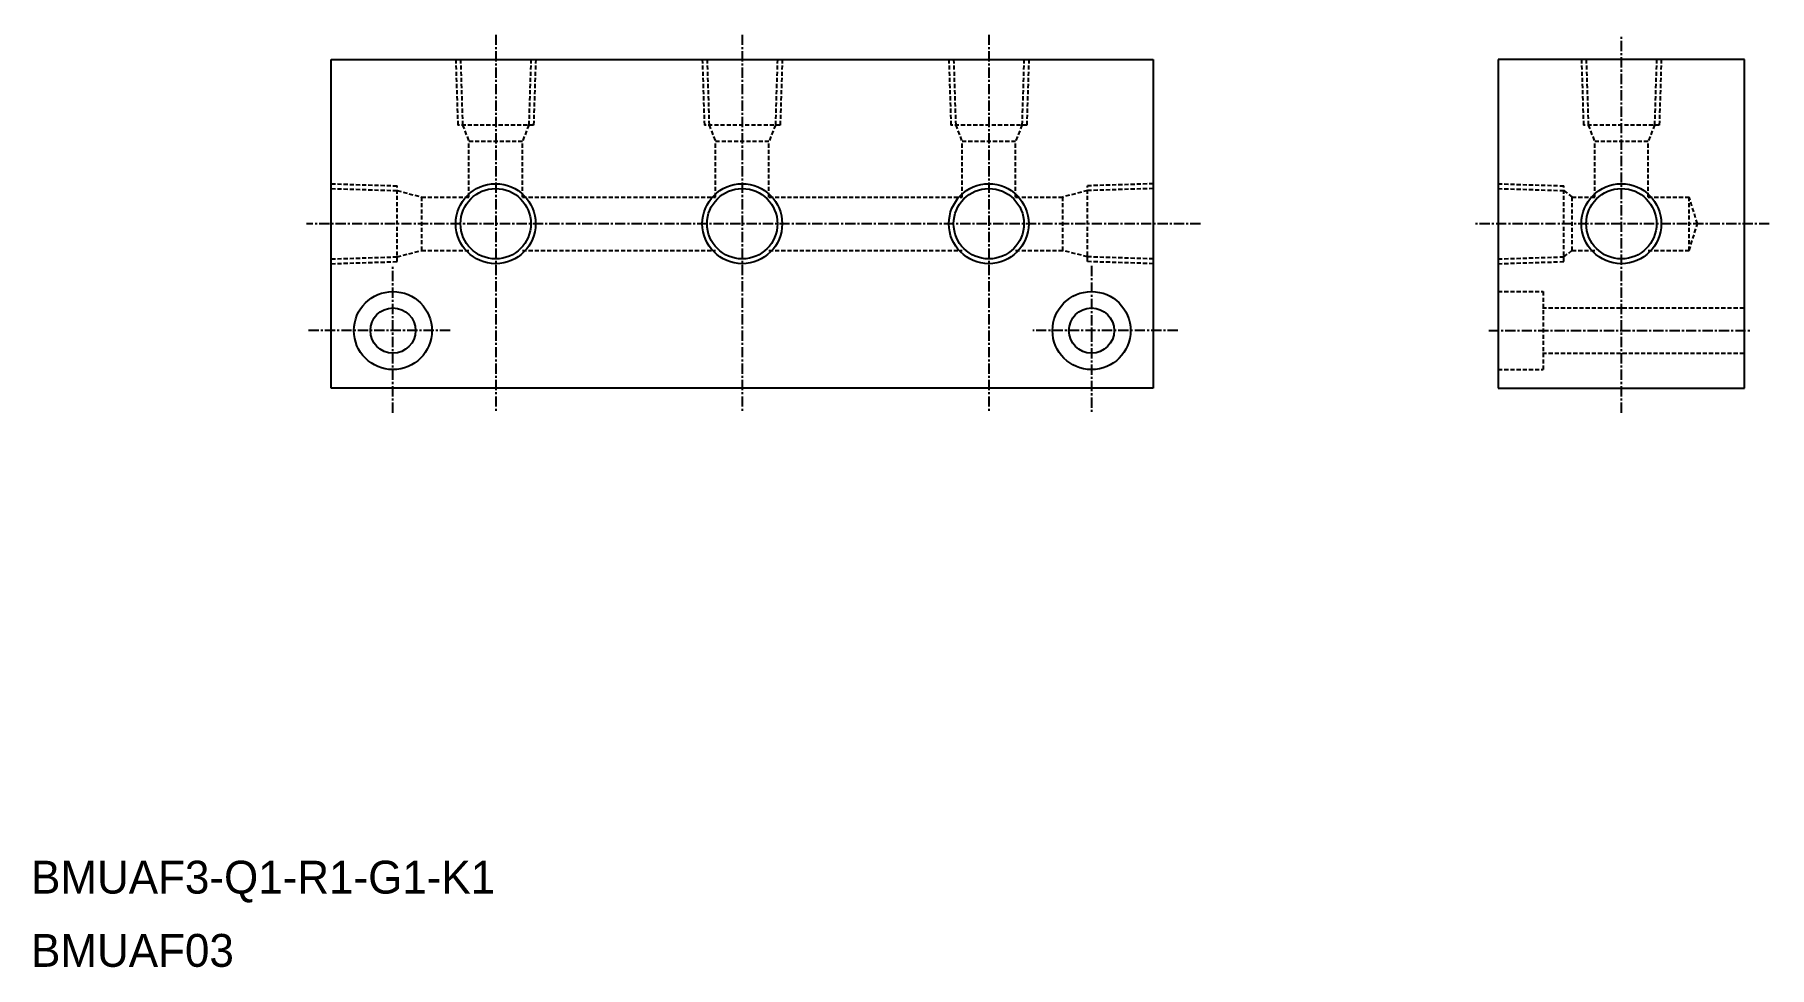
# Model space of a CAD drawing. Extents: x 1736 to 1947, y 10879 to 10992.
import ezdxf

# ---------------------------------------------------------------- set-up
doc = ezdxf.new("R2010")
doc.units = 0
doc.linetypes.add('CENTER', pattern=[2, 1.25, -0.25, 0.25, -0.25])
doc.linetypes.add('DASHED', pattern=[0.75, 0.5, -0.25])
doc.layers.get('0').update_dxf_attribs({"linetype": 'CONTINUOUS'})
doc.layers.add('CENTER', color=1, linetype='CENTER')

msp = doc.modelspace()

# ---------------------------------------------------------------- linework, layer by layer
at = {"color": 7, "linetype": 'CONTINUOUS'}
for p, q in [((1772.43, 10989.09), (1872.43, 10989.09)), ((1772.43, 10949.09), (1772.43, 10989.09)), ((1872.43, 10989.09), (1872.43, 10949.09)), ((1944.4, 10989.09), (1914.4, 10989.09)), ((1914.4, 10989.09), (1914.4, 10949.09)), ((1944.4, 10949.09), (1944.4, 10989.09)), ((1872.43, 10949.09), (1772.43, 10949.09)), ((1914.4, 10949.09), (1944.4, 10949.09))]:
    msp.add_line(p, q, dxfattribs=at)
at = {"color": 3, "linetype": 'DASHED'}
for p, q in [((1787.57, 10989.09), (1787.82, 10981.09)), ((1788.15, 10989.09), (1788.4, 10981.09)), ((1796.71, 10989.09), (1796.46, 10981.09)), ((1797.3, 10989.09), (1797.04, 10981.09)), ((1817.57, 10989.09), (1817.82, 10981.09)), ((1818.15, 10989.09), (1818.4, 10981.09)), ((1826.71, 10989.09), (1826.46, 10981.09)), ((1827.3, 10989.09), (1827.04, 10981.09)), ((1847.57, 10989.09), (1847.82, 10981.09)), ((1848.15, 10989.09), (1848.4, 10981.09)), ((1856.71, 10989.09), (1856.46, 10981.09)), ((1857.3, 10989.09), (1857.04, 10981.09)), ((1924.54, 10989.09), (1924.79, 10981.09)), ((1925.12, 10989.09), (1925.37, 10981.09)), ((1933.68, 10989.09), (1933.43, 10981.09)), ((1934.26, 10989.09), (1934.01, 10981.09)), ((1797.04, 10981.09), (1787.82, 10981.09)), ((1788.4, 10981.09), (1789.18, 10979.09)), ((1796.46, 10981.09), (1795.68, 10979.09)), ((1827.04, 10981.09), (1817.82, 10981.09)), ((1818.4, 10981.09), (1819.18, 10979.09)), ((1826.46, 10981.09), (1825.68, 10979.09)), ((1857.04, 10981.09), (1847.82, 10981.09)), ((1848.4, 10981.09), (1849.18, 10979.09)), ((1856.46, 10981.09), (1855.68, 10979.09)), ((1934.01, 10981.09), (1924.79, 10981.09)), ((1925.37, 10981.09), (1926.15, 10979.09)), ((1933.43, 10981.09), (1932.65, 10979.09)), ((1789.18, 10972.34), (1789.18, 10979.09)), ((1795.68, 10979.09), (1789.18, 10979.09)), ((1795.68, 10972.34), (1795.68, 10979.09)), ((1825.68, 10979.09), (1819.18, 10979.09)), ((1819.18, 10972.34), (1819.18, 10979.09)), ((1825.68, 10972.34), (1825.68, 10979.09)), ((1855.68, 10979.09), (1849.18, 10979.09)), ((1849.18, 10972.34), (1849.18, 10979.09)), ((1855.68, 10972.34), (1855.68, 10979.09)), ((1926.15, 10972.34), (1926.15, 10979.09)), ((1932.65, 10979.09), (1926.15, 10979.09)), ((1932.65, 10972.34), (1932.65, 10979.09)), ((1772.43, 10973.95), (1780.43, 10973.7)), ((1772.43, 10973.37), (1780.43, 10973.12)), ((1780.43, 10964.48), (1780.43, 10973.7)), ((1872.43, 10973.95), (1864.43, 10973.7)), ((1864.43, 10964.48), (1864.43, 10973.7)), ((1872.43, 10973.37), (1864.43, 10973.12)), ((1914.4, 10973.95), (1922.4, 10973.7)), ((1914.4, 10973.37), (1922.4, 10973.12)), ((1922.4, 10964.48), (1922.4, 10973.7)), ((1780.43, 10973.12), (1783.43, 10972.34)), ((1783.43, 10972.34), (1789.18, 10972.34)), ((1783.43, 10965.84), (1783.43, 10972.34)), ((1795.68, 10972.34), (1819.18, 10972.34)), ((1825.68, 10972.34), (1849.18, 10972.34)), ((1855.68, 10972.34), (1861.43, 10972.34)), ((1864.43, 10973.12), (1861.43, 10972.34)), ((1861.43, 10965.84), (1861.43, 10972.34)), ((1922.4, 10973.12), (1923.4, 10972.34)), ((1923.4, 10972.34), (1926.15, 10972.34)), ((1923.4, 10965.84), (1923.4, 10972.34)), ((1932.65, 10972.34), (1937.65, 10972.34)), ((1937.65, 10965.84), (1937.65, 10972.34)), ((1938.65, 10969.09), (1937.65, 10972.34)), ((1937.65, 10965.84), (1938.65, 10969.09)), ((1772.43, 10964.81), (1780.43, 10965.06)), ((1780.43, 10965.06), (1783.43, 10965.84)), ((1783.43, 10965.84), (1789.18, 10965.84)), ((1795.68, 10965.84), (1819.18, 10965.84)), ((1825.68, 10965.84), (1849.18, 10965.84)), ((1855.68, 10965.84), (1861.43, 10965.84)), ((1864.43, 10965.06), (1861.43, 10965.84)), ((1872.43, 10964.81), (1864.43, 10965.06)), ((1914.4, 10964.81), (1922.4, 10965.06)), ((1922.4, 10965.06), (1923.4, 10965.84)), ((1923.4, 10965.84), (1926.15, 10965.84)), ((1932.65, 10965.84), (1937.65, 10965.84)), ((1772.43, 10964.23), (1780.43, 10964.48)), ((1872.43, 10964.23), (1864.43, 10964.48)), ((1914.4, 10964.23), (1922.4, 10964.48)), ((1914.4, 10960.84), (1919.9, 10960.84)), ((1919.9, 10960.84), (1919.9, 10951.34)), ((1919.8, 10958.84), (1944.4, 10958.84)), ((1919.8, 10953.34), (1944.4, 10953.34)), ((1914.4, 10951.34), (1919.9, 10951.34))]:
    msp.add_line(p, q, dxfattribs=at)
for p, q in [((1801.56, 10965.84), (1801.56, 10965.84)), ((1807.43, 10965.84), (1807.43, 10965.84))]:
    msp.add_line(p, q)
at = {"color": 3, "linetype": 'CONTINUOUS'}
for centre in [(1792.43, 10969.09), (1822.43, 10969.09), (1852.43, 10969.09), (1929.4, 10969.09)]:
    msp.add_circle(centre, 4.86, dxfattribs=at)
at = {"color": 7, "linetype": 'CONTINUOUS'}
for centre, radius in [((1792.43, 10969.09), 4.28), ((1822.43, 10969.09), 4.28), ((1852.43, 10969.09), 4.28), ((1929.4, 10969.09), 4.28), ((1779.93, 10956.09), 4.75), ((1864.93, 10956.09), 4.75), ((1779.93, 10956.09), 2.75), ((1864.93, 10956.09), 2.75)]:
    msp.add_circle(centre, radius, dxfattribs=at)
at = {"layer": 'CENTER', "color": 1, "linetype": 'CENTER'}
for p, q in [((1792.43, 10992.09), (1792.43, 10946.09)), ((1822.43, 10992.09), (1822.43, 10946.09)), ((1852.43, 10992.09), (1852.43, 10946.09)), ((1929.4, 10946.09), (1929.4, 10992.09)), ((1878.2, 10969.09), (1769.43, 10969.09)), ((1947.4, 10969.09), (1911.4, 10969.09)), ((1779.93, 10946.09), (1779.93, 10963.96)), ((1864.93, 10963.96), (1864.93, 10946.09)), ((1786.9, 10956.09), (1769.43, 10956.09)), ((1875.43, 10956.09), (1857.78, 10956.09)), ((1913.27, 10956.09), (1945.16, 10956.09))]:
    msp.add_line(p, q, dxfattribs=at)

# ---------------------------------------------------------------- texts
at = {"color": 7, "linetype": 'CONTINUOUS'}
for s, p in [('BMUAF3-Q1-R1-G1-K1', (1735.9, 10887.59)), ('BMUAF03', (1735.9, 10878.68))]:
    msp.add_text(s, height=4, dxfattribs=at).set_placement(p)

doc.saveas('drawing.dxf')
